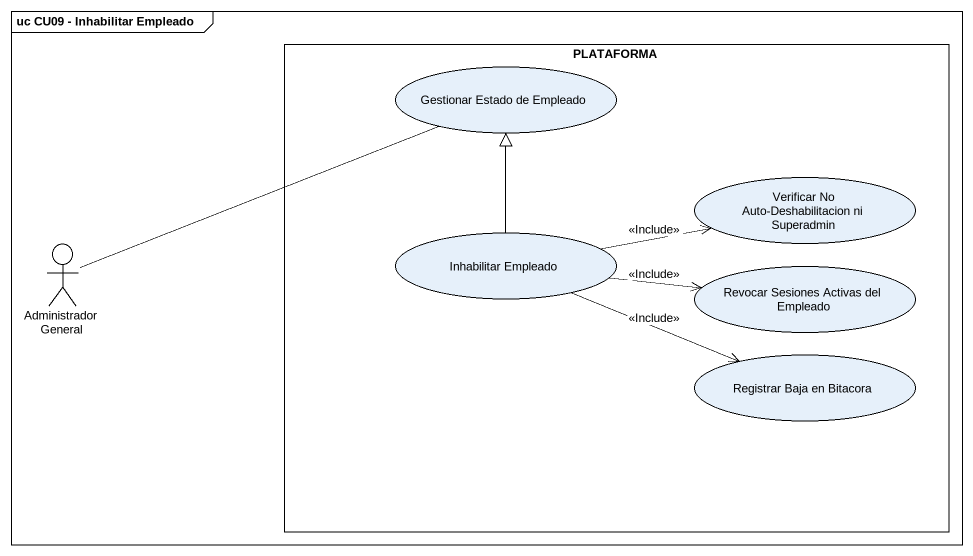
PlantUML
@startuml
mainframe uc CU09 - Inhabilitar Empleado
rectangle PLATAFORMA {
  usecase "Gestionar Estado de Empleado" as Gestionar_Estado_de_Empleado
  usecase "Verificar No Auto-Deshabilitacion ni Superadmin" as Verificar_No_Auto
  usecase "Inhabilitar Empleado" as Inhabilitar_Empleado
  usecase "Revocar Sesiones Activas del Empleado" as Revocar_Sesiones_Activas
  usecase "Registrar Baja en Bitacora" as Registrar_Baja_en_Bitacora
}
actor "Administrador General" as Administrador_General
Administrador_General -right- Gestionar_Estado_de_Empleado
Inhabilitar_Empleado -up-|> Gestionar_Estado_de_Empleado
Inhabilitar_Empleado -right-> Verificar_No_Auto : <<Include>>
Inhabilitar_Empleado -right-> Revocar_Sesiones_Activas : <<Include>>
Inhabilitar_Empleado -right-> Registrar_Baja_en_Bitacora : <<Include>>
@enduml
